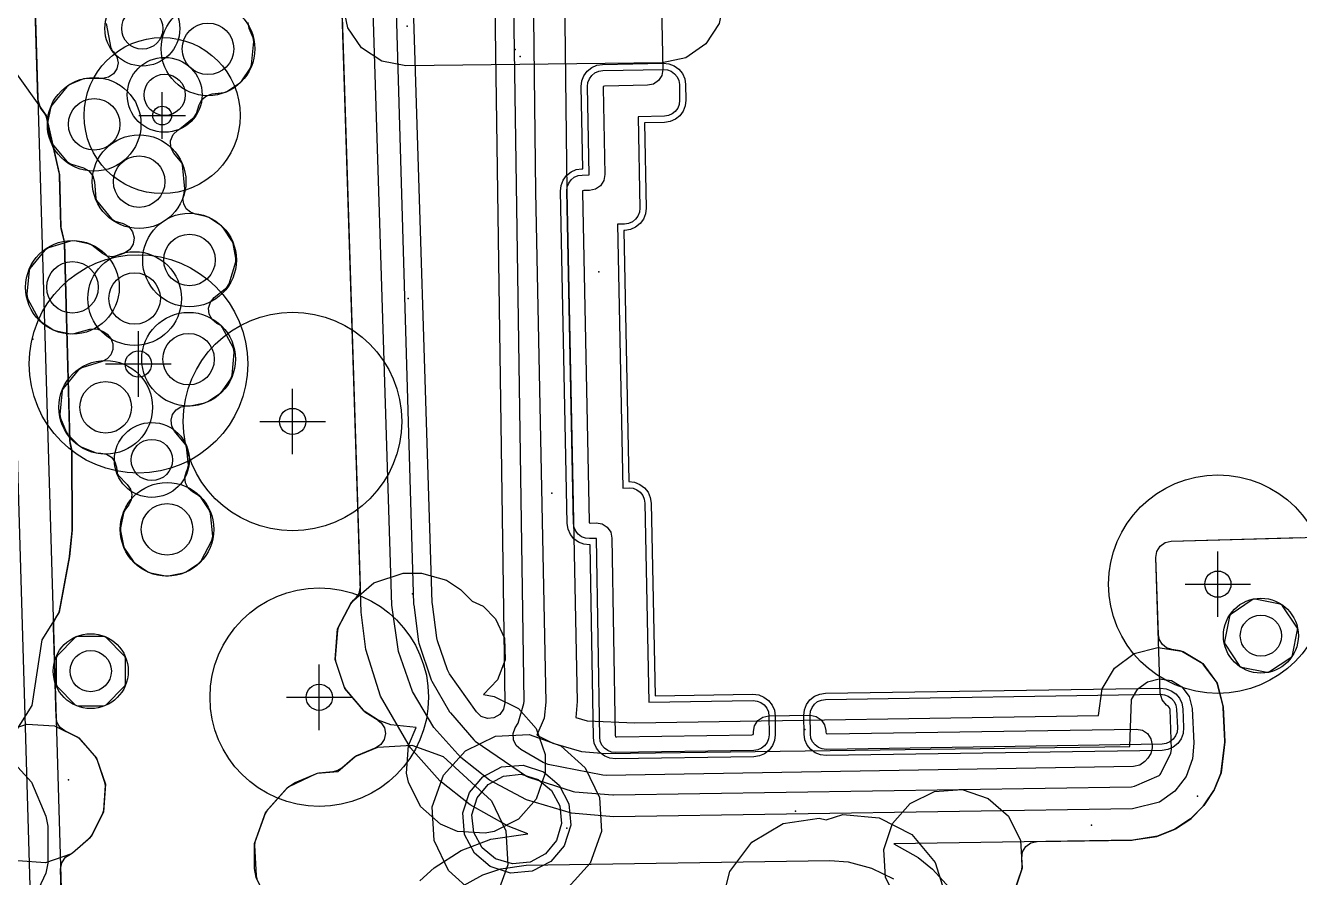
# Model space of a CAD drawing. Header units: metres. Extents: x 17722 to 17999, y 13535 to 15917.
# Drawn here: x 17826.69 to 17867.5, y 14343.32 to 14370.62 of the extents above; entities that cross this region are included whole.
import ezdxf

# ---------------------------------------------------------------- set-up
doc = ezdxf.new("R2010")
doc.units = ezdxf.units.M
for name, color, linetype in [('AI_GREENING_ALLOWED_ZONE', 4, 'Continuous'), ('AI_GREENING_EXCLUSIONS', 1, 'Continuous'), ('AI_GREENING_LAWN', 82, 'Continuous'), ('AI_GREENING_REJECTED', 6, 'Continuous'), ('AI_GREENING_SHRUBS', 92, 'Continuous'), ('AI_GREENING_TREES', 3, 'Continuous')]:
    doc.layers.add(name, color=color, linetype=linetype)

# ---------------------------------------------------------------- blocks, each defined once
blk = doc.blocks.new('AI_TREE')
for p, q in [((0, -0.3), (0, 0.3)), ((-0.3, 0), (0.3, 0))]:
    blk.add_line(p, q)
for radius in [1, 0.12]:
    blk.add_circle((0, 0), radius)
blk = doc.blocks.new('AI_SHRUB')
for radius in [1, 0.55]:
    blk.add_circle((0, 0), radius)

msp = doc.modelspace()

# ---------------------------------------------------------------- linework, layer by layer
at = {"layer": 'AI_GREENING_ALLOWED_ZONE'}
for points in [[(17836.212, 14390.516), (17837.41, 14352.639), (17837.368, 14352.421), (17837.236, 14352.243), (17837.163, 14352.18), (17837.104, 14352.105), (17836.707, 14351.333), (17836.681, 14351.24), (17836.61, 14350.356), (17836.622, 14350.259), (17836.896, 14349.422), (17836.943, 14349.338), (17837.507, 14348.68), (17837.562, 14348.633), (17837.984, 14348.36), (17837.98, 14348.353), (17838.078, 14348.284), (17838.182, 14348.122), (17838.217, 14347.933), (17838.178, 14347.744), (17838.07, 14347.584), (17837.91, 14347.477), (17837.287, 14347.217), (17837.221, 14347.176), (17836.818, 14346.829), (17836.687, 14346.748), (17836.537, 14346.71), (17836.087, 14346.67), (17836.002, 14346.646), (17835.126, 14346.224), (17835.049, 14346.166), (17834.413, 14345.46), (17834.364, 14345.378), (17834.036, 14344.457), (17834.022, 14344.36), (17834.076, 14343.376), (17834.1, 14343.282)], [(17827.862, 14341.838), (17827.81, 14343.593), (17827.848, 14343.8), (17827.968, 14343.973), (17828.076, 14344.038), (17828.072, 14344.045), (17828.197, 14344.118), (17828.767, 14344.619), (17828.826, 14344.695), (17829.169, 14345.387), (17829.195, 14345.481), (17829.247, 14346.267), (17829.234, 14346.364), (17828.981, 14347.104), (17828.932, 14347.187), (17828.431, 14347.757), (17828.355, 14347.816), (17827.944, 14348.02), (17827.8, 14348.127), (17827.704, 14348.278), (17827.667, 14348.453), (17827.581, 14351.363), (17827.598, 14351.509), (17827.657, 14351.644), (17827.744, 14351.781), (17827.778, 14351.868), (17828.099, 14353.601), (17828.102, 14353.623), (17828.18, 14354.434), (17828.181, 14354.459), (17828.172, 14356.977), (17828.165, 14357.033), (17828.117, 14357.237), (17828.104, 14357.338), (17827.938, 14363.629), (17827.932, 14363.677), (17827.835, 14364.105), (17827.823, 14364.203), (17827.78, 14365.806), (17827.774, 14365.854), (17827.36, 14367.685), (17827.32, 14367.773), (17827.173, 14367.981), (17827.082, 14368.255), (17826.563, 14385.822)], [(17858.348, 14342.839), (17858.601, 14343.579), (17858.614, 14343.676), (17858.596, 14343.945), (17858.623, 14344.144), (17858.727, 14344.317), (17858.891, 14344.435), (17859.087, 14344.478), (17862.14, 14344.525), (17862.174, 14344.528), (17862.921, 14344.643), (17862.976, 14344.659), (17863.48, 14344.862), (17863.525, 14344.885), (17863.983, 14345.188), (17864.022, 14345.219), (17864.413, 14345.61), (17864.445, 14345.649), (17864.749, 14346.108), (17864.773, 14346.152), (17864.975, 14346.652), (17864.991, 14346.716), (17865.105, 14347.654), (17865.106, 14347.696), (17865.053, 14348.768), (17865.046, 14348.817), (17864.873, 14349.502), (17864.832, 14349.589), (17864.425, 14350.137), (17864.353, 14350.201), (17863.768, 14350.551), (17863.677, 14350.584), (17863.402, 14350.625), (17863.237, 14350.679), (17863.102, 14350.786), (17863.01, 14350.933), (17862.975, 14351.103), (17862.894, 14353.578), (17862.926, 14353.771), (17863.029, 14353.937), (17863.189, 14354.051), (17863.379, 14354.094), (17867.533, 14354.211)]]:
    msp.add_lwpolyline(points, dxfattribs=at)
at = {"layer": 'AI_GREENING_EXCLUSIONS'}
for points in [[(17842.711, 14392.279), (17843.025, 14365.292), (17843.355, 14348.946), (17843.296, 14348.434), (17843.07, 14347.884), (17843.576, 14347.626), (17844.493, 14347.359), (17845.267, 14347.294), (17862.061, 14347.524), (17862.112, 14349.029), (17862.312, 14349.364), (17862.626, 14349.597), (17863.004, 14349.692), (17863.39, 14349.635), (17863.725, 14349.435), (17863.958, 14349.121), (17864.053, 14348.743), (17864.109, 14347.625), (17864.068, 14347.125), (17863.863, 14346.565), (17863.498, 14346.088), (17863.01, 14345.741), (17862.142, 14345.525), (17845.523, 14345.27), (17844.177, 14345.381), (17842.73, 14345.808), (17841.55, 14346.438), (17840.627, 14347.164), (17839.772, 14348.135), (17839.087, 14349.285), (17838.63, 14350.566), (17838.42, 14352.05), (17837.052, 14395.577)], [(17825.302, 14394.64), (17827.383, 14324.174)], [(17826.302, 14394.679), (17828.383, 14324.175)], [(17839.323, 14343.222), (17839.782, 14343.637), (17840.642, 14344.188), (17841.594, 14344.552), (17842.775, 14344.72), (17842.146, 14344.97), (17840.931, 14345.653), (17839.956, 14346.423), (17839.016, 14347.48), (17838.061, 14349.138), (17837.593, 14350.628), (17837.436, 14351.82), (17836.094, 14394.235)], [(17843.704, 14392.393), (17844.025, 14365.308), (17844.355, 14348.967), (17844.312, 14348.453), (17844.677, 14348.347), (17846.209, 14348.281), (17861.061, 14348.509), (17861.17, 14349.365), (17861.571, 14350.035), (17862.197, 14350.5), (17862.954, 14350.69), (17863.726, 14350.577), (17864.396, 14350.176), (17864.861, 14349.55), (17865.051, 14348.793), (17865.107, 14347.675), (17864.987, 14346.683), (17864.763, 14346.129), (17864.431, 14345.628), (17864.004, 14345.202), (17863.504, 14344.871), (17862.95, 14344.648), (17862.157, 14344.525), (17854.497, 14344.408), (17855.279, 14343.962), (17855.741, 14343.595), (17856.406, 14342.869)], [(17826.222, 14369.326), (17827.349, 14367.733), (17827.78, 14365.83), (17827.824, 14364.153), (17827.937, 14363.654), (17828.106, 14357.287), (17828.172, 14357.005), (17828.181, 14354.447), (17828.101, 14353.612), (17827.769, 14351.822), (17827.214, 14350.941), (17826.889, 14348.838), (17825.848, 14347.187)], [(17820.384, 14342.379), (17819.93, 14343.462), (17819.865, 14343.785), (17819.865, 14344.972), (17819.93, 14345.295), (17820.561, 14346.641), (17821.635, 14347.629), (17822.718, 14348.083), (17823.041, 14348.148), (17824.228, 14348.148), (17824.55, 14348.083), (17824.55, 14348.083), (17825.897, 14347.452), (17826.885, 14346.378), (17827.338, 14345.295), (17827.403, 14344.972), (17827.403, 14343.785), (17827.338, 14343.462), (17826.708, 14342.116)], [(17834.541, 14342.366), (17834.078, 14343.326), (17834.02, 14343.618), (17834.02, 14344.41), (17834.381, 14345.424), (17834.381, 14345.424), (17835.082, 14346.203), (17835.32, 14346.363), (17836.042, 14346.666), (17836.696, 14346.724), (17837.251, 14347.201), (17837.973, 14347.504), (17839.057, 14347.562), (17840.071, 14347.201), (17841.614, 14345.781), (17842.077, 14344.82), (17842.136, 14343.736), (17841.775, 14342.722)], [(17848.965, 14342.377), (17849.25, 14343.513), (17849.948, 14344.452), (17850.953, 14345.053), (17852.111, 14345.224), (17852.329, 14345.17), (17852.867, 14345.34), (17854.034, 14345.24), (17855.073, 14344.701), (17855.826, 14343.805), (17856.18, 14342.689)], [(17840.618, 14343.015), (17841.332, 14343.409), (17841.913, 14343.604), (17842.728, 14343.722), (17852.446, 14343.871), (17853.035, 14343.822), (17853.79, 14343.625), (17854.492, 14343.286)]]:
    msp.add_lwpolyline(points, dxfattribs=at)
for points in [[(17838.872, 14369.328), (17838.105, 14369.471), (17837.451, 14369.897), (17837.01, 14370.541), (17836.849, 14371.305), (17836.992, 14372.072), (17837.418, 14372.725), (17838.062, 14373.167), (17838.825, 14373.328), (17847.029, 14373.424), (17847.796, 14373.28), (17848.45, 14372.854), (17848.891, 14372.211), (17849.052, 14371.447), (17848.909, 14370.68), (17848.483, 14370.026), (17847.84, 14369.585), (17847.076, 14369.424), (17838.872, 14369.328)], [(17850.195, 14347.219), (17850.015, 14347.193), (17845.591, 14347.125), (17845.409, 14347.146), (17845.24, 14347.214), (17845.093, 14347.322), (17844.979, 14347.465), (17844.907, 14347.633), (17844.88, 14347.813), (17844.776, 14353.979), (17844.754, 14353.979), (17844.572, 14353.999), (17844.402, 14354.066), (17844.255, 14354.174), (17844.14, 14354.317), (17844.067, 14354.484), (17844.04, 14354.665), (17843.824, 14365.313), (17843.845, 14365.494), (17843.911, 14365.665), (17844.019, 14365.812), (17844.162, 14365.926), (17844.329, 14365.999), (17844.51, 14366.027), (17844.541, 14366.027), (17844.488, 14368.658), (17844.508, 14368.839), (17844.574, 14369.009), (17844.683, 14369.157), (17844.825, 14369.271), (17844.993, 14369.344), (17845.173, 14369.372), (17847.117, 14369.411), (17847.298, 14369.391), (17847.468, 14369.324), (17847.615, 14369.216), (17847.73, 14369.074), (17847.803, 14368.906), (17847.831, 14368.726), (17847.841, 14368.225), (17847.821, 14368.043), (17847.755, 14367.872), (17847.647, 14367.725), (17847.504, 14367.611), (17847.336, 14367.537), (17847.156, 14367.51), (17846.512, 14367.497), (17846.567, 14364.768), (17846.547, 14364.586), (17846.48, 14364.416), (17846.372, 14364.269), (17846.229, 14364.155), (17846.062, 14364.082), (17845.881, 14364.054), (17845.85, 14364.053), (17846.013, 14356.005), (17846.015, 14356.005), (17846.196, 14355.985), (17846.367, 14355.918), (17846.514, 14355.81), (17846.628, 14355.667), (17846.701, 14355.5), (17846.729, 14355.319), (17846.854, 14349.145), (17849.989, 14349.193), (17850.172, 14349.172), (17850.342, 14349.104), (17850.489, 14348.994), (17850.603, 14348.849), (17850.675, 14348.68), (17850.7, 14348.498), (17850.704, 14347.898), (17850.682, 14347.718), (17850.614, 14347.549), (17850.505, 14347.404), (17850.362, 14347.291), (17850.195, 14347.219)], [(17850.14, 14347.412), (17850.012, 14347.393), (17845.588, 14347.325), (17845.458, 14347.34), (17845.337, 14347.388), (17845.232, 14347.466), (17845.151, 14347.568), (17845.099, 14347.688), (17845.08, 14347.817), (17844.973, 14354.184), (17844.75, 14354.179), (17844.62, 14354.193), (17844.498, 14354.241), (17844.393, 14354.318), (17844.312, 14354.42), (17844.259, 14354.54), (17844.24, 14354.669), (17844.024, 14365.317), (17844.039, 14365.447), (17844.086, 14365.568), (17844.164, 14365.673), (17844.266, 14365.755), (17844.385, 14365.807), (17844.514, 14365.827), (17844.745, 14365.831), (17844.688, 14368.662), (17844.702, 14368.791), (17844.75, 14368.913), (17844.827, 14369.018), (17844.929, 14369.1), (17845.048, 14369.152), (17845.177, 14369.172), (17847.121, 14369.211), (17847.25, 14369.196), (17847.372, 14369.149), (17847.477, 14369.072), (17847.559, 14368.97), (17847.611, 14368.85), (17847.631, 14368.722), (17847.641, 14368.22), (17847.627, 14368.091), (17847.58, 14367.969), (17847.502, 14367.864), (17847.4, 14367.782), (17847.281, 14367.73), (17847.152, 14367.71), (17846.308, 14367.693), (17846.367, 14364.764), (17846.352, 14364.634), (17846.305, 14364.513), (17846.227, 14364.408), (17846.126, 14364.326), (17846.006, 14364.274), (17845.877, 14364.254), (17845.646, 14364.249), (17845.817, 14355.801), (17846.019, 14355.805), (17846.148, 14355.791), (17846.27, 14355.743), (17846.375, 14355.666), (17846.457, 14355.564), (17846.509, 14355.444), (17846.529, 14355.315), (17846.658, 14348.942), (17849.992, 14348.993), (17850.123, 14348.978), (17850.245, 14348.929), (17850.35, 14348.851), (17850.431, 14348.747), (17850.482, 14348.627), (17850.5, 14348.497), (17850.504, 14347.897), (17850.488, 14347.768), (17850.44, 14347.647), (17850.362, 14347.543), (17850.26, 14347.463), (17850.14, 14347.412)], [(17837.531, 14348.652), (17836.912, 14349.375), (17836.606, 14350.306), (17836.685, 14351.289), (17837.126, 14352.149), (17837.849, 14352.768), (17838.78, 14353.073), (17839.374, 14353.073), (17840.169, 14352.846), (17840.622, 14352.554), (17840.999, 14352.177), (17841.342, 14352.013), (17841.747, 14351.608), (17842.027, 14350.987), (17842.047, 14350.296), (17841.801, 14349.657), (17841.354, 14349.184), (17841.704, 14349.125), (17842.484, 14348.738), (17843.05, 14348.094), (17843.335, 14347.261), (17843.335, 14346.667), (17843.05, 14345.834), (17842.484, 14345.19), (17841.704, 14344.803), (17841.412, 14344.744), (17840.526, 14344.803), (17839.985, 14345.029), (17839.341, 14345.595), (17838.954, 14346.375), (17838.895, 14346.667), (17838.954, 14347.553), (17839.206, 14348.133), (17838.391, 14348.211), (17837.984, 14348.36), (17837.531, 14348.652)], [(17863.45, 14347.497), (17863.279, 14347.421), (17863.095, 14347.393), (17852.337, 14347.229), (17852.156, 14347.25), (17851.986, 14347.317), (17851.839, 14347.426), (17851.726, 14347.569), (17851.653, 14347.737), (17851.627, 14347.918), (17851.618, 14348.518), (17851.639, 14348.699), (17851.706, 14348.869), (17851.815, 14349.016), (17851.958, 14349.129), (17852.126, 14349.202), (17852.307, 14349.228), (17863.043, 14349.393), (17863.221, 14349.373), (17863.388, 14349.308), (17863.533, 14349.204), (17863.646, 14349.066), (17863.721, 14348.904), (17863.753, 14348.728), (17863.783, 14348.128), (17863.768, 14347.942), (17863.703, 14347.767), (17863.595, 14347.615), (17863.45, 14347.497)], [(17863.346, 14347.667), (17863.224, 14347.613), (17863.092, 14347.593), (17852.334, 14347.429), (17852.205, 14347.444), (17852.083, 14347.492), (17851.979, 14347.57), (17851.898, 14347.672), (17851.846, 14347.792), (17851.827, 14347.921), (17851.818, 14348.521), (17851.833, 14348.651), (17851.881, 14348.772), (17851.959, 14348.877), (17852.061, 14348.958), (17852.181, 14349.009), (17852.31, 14349.029), (17863.046, 14349.193), (17863.173, 14349.179), (17863.292, 14349.133), (17863.396, 14349.058), (17863.477, 14348.96), (17863.531, 14348.844), (17863.553, 14348.718), (17863.583, 14348.118), (17863.572, 14347.985), (17863.526, 14347.86), (17863.449, 14347.752), (17863.346, 14347.667)], [(17828.399, 14347.794), (17828.965, 14347.15), (17829.25, 14346.317), (17829.191, 14345.431), (17828.804, 14344.651), (17828.16, 14344.085), (17827.327, 14343.8), (17826.441, 14343.859), (17825.661, 14344.246), (17825.095, 14344.89), (17824.81, 14345.723), (17824.869, 14346.609), (17825.256, 14347.389), (17825.9, 14347.955), (17826.733, 14348.24), (17827.619, 14348.181), (17828.399, 14347.794)], [(17842.821, 14347.905), (17843.835, 14347.544), (17844.614, 14346.843), (17845.077, 14345.883), (17845.135, 14344.799), (17844.774, 14343.785), (17844.073, 14343.006), (17843.113, 14342.543), (17842.029, 14342.485), (17841.015, 14342.846), (17840.236, 14343.547), (17839.773, 14344.507), (17839.715, 14345.591), (17840.076, 14346.605), (17840.777, 14347.384), (17841.737, 14347.847), (17842.821, 14347.905)], [(17842.623, 14346.925), (17843.276, 14346.715), (17843.784, 14346.284), (17844.096, 14345.685), (17844.155, 14344.997), (17843.945, 14344.344), (17843.514, 14343.836), (17842.915, 14343.524), (17842.227, 14343.465), (17841.574, 14343.675), (17841.066, 14344.106), (17840.754, 14344.705), (17840.695, 14345.393), (17840.905, 14346.046), (17841.336, 14346.554), (17841.935, 14346.866), (17842.623, 14346.925)], [(17843.108, 14346.466), (17843.536, 14346.117), (17843.802, 14345.625), (17843.861, 14345.056), (17843.696, 14344.512), (17843.347, 14344.084), (17842.855, 14343.818), (17842.286, 14343.759), (17841.742, 14343.924), (17841.314, 14344.273), (17841.048, 14344.765), (17840.989, 14345.334), (17841.154, 14345.878), (17841.503, 14346.306), (17841.995, 14346.572), (17842.564, 14346.631), (17843.108, 14346.466)], [(17858.171, 14345.292), (17858.558, 14344.512), (17858.617, 14343.626), (17858.332, 14342.793), (17857.766, 14342.149), (17856.986, 14341.762), (17856.1, 14341.703), (17855.267, 14341.988), (17854.623, 14342.554), (17854.236, 14343.334), (17854.177, 14344.22), (17854.462, 14345.053), (17855.028, 14345.697), (17855.808, 14346.084), (17856.694, 14346.143), (17857.527, 14345.858), (17858.171, 14345.292)]]:
    msp.add_lwpolyline(points, close=True, dxfattribs=at)
at = {"layer": 'AI_GREENING_LAWN'}
for points in [[(17837.809, 14396.619), (17839.119, 14352.084), (17839.121, 14352.059), (17839.275, 14350.875), (17839.287, 14350.827), (17839.686, 14349.658), (17839.706, 14349.614), (17840.271, 14348.637), (17840.298, 14348.598), (17841.046, 14347.736), (17841.094, 14347.694), (17842.736, 14346.575), (17842.8, 14346.544), (17844.229, 14346.085), (17844.284, 14346.074), (17845.5, 14345.971), (17845.525, 14345.971), (17862.11, 14346.226), (17862.207, 14346.247), (17862.998, 14346.597), (17863.033, 14346.621), (17863.057, 14346.655), (17863.372, 14347.303), (17863.397, 14347.42), (17863.347, 14348.711), (17863.334, 14348.76), (17863.3, 14348.8), (17863.235, 14348.849), (17863.092, 14349.018), (17863.036, 14349.232), (17862.894, 14353.578), (17862.926, 14353.771), (17863.029, 14353.937), (17863.189, 14354.051), (17863.379, 14354.094), (17869.232, 14354.258)], [(17841.419, 14392.073), (17842.039, 14348.925), (17841.998, 14348.719), (17841.876, 14348.548), (17841.694, 14348.442), (17841.485, 14348.421), (17841.285, 14348.487), (17841.131, 14348.63), (17840.269, 14349.851), (17840.205, 14349.977), (17839.886, 14350.911), (17839.886, 14350.911), (17839.863, 14351.007), (17839.722, 14352.081), (17839.718, 14352.13), (17838.456, 14392.293)], [(17846.631, 14391.292), (17847.099, 14369.211), (17847.065, 14369.019), (17846.96, 14368.854), (17846.8, 14368.742), (17846.61, 14368.7), (17845.237, 14368.673), (17845.196, 14368.664), (17845.189, 14368.622), (17845.245, 14365.842), (17845.211, 14365.649), (17845.105, 14365.485), (17844.945, 14365.373), (17844.755, 14365.332), (17844.574, 14365.328), (17844.533, 14365.319), (17844.525, 14365.278), (17844.738, 14354.728), (17844.747, 14354.687), (17844.789, 14354.68), (17844.963, 14354.683), (17845.155, 14354.649), (17845.32, 14354.544), (17845.432, 14354.383), (17845.473, 14354.192), (17845.579, 14347.874), (17845.588, 14347.833), (17845.629, 14347.826), (17849.955, 14347.892), (17849.996, 14347.901), (17850.004, 14347.942), (17850.004, 14347.997), (17850.04, 14348.188), (17850.146, 14348.35), (17850.306, 14348.46), (17850.496, 14348.501), (17851.818, 14348.521), (17852.009, 14348.486), (17852.173, 14348.38), (17852.284, 14348.219), (17852.325, 14348.029), (17852.326, 14347.978), (17852.335, 14347.937), (17852.376, 14347.929), (17862.265, 14348.081), (17862.462, 14348.044), (17862.628, 14347.933), (17862.737, 14347.767), (17862.773, 14347.57), (17862.771, 14347.476), (17862.734, 14347.298), (17862.636, 14347.145), (17862.539, 14347.041), (17862.377, 14346.925), (17862.182, 14346.882), (17845.286, 14346.595), (17845.181, 14346.605), (17843.427, 14346.948), (17843.271, 14347.006), (17842.549, 14347.426), (17842.4, 14347.558), (17842.315, 14347.737), (17842.306, 14347.936), (17842.375, 14348.122), (17842.466, 14348.268), (17842.645, 14348.897), (17842.655, 14348.969), (17842.018, 14392.131)], [(17829.267, 14370.679), (17829.424, 14369.887), (17829.437, 14369.853), (17829.458, 14369.825), (17829.507, 14369.776), (17829.615, 14369.614), (17829.653, 14369.422), (17829.615, 14369.231), (17829.507, 14369.069), (17829.344, 14368.96), (17829.153, 14368.922), (17828.643, 14368.922), (17828.549, 14368.903), (17828.11, 14368.722), (17828.014, 14368.651), (17827.54, 14368.073), (17827.489, 14367.965), (17827.396, 14367.499), (17827.396, 14367.403), (17827.489, 14366.938), (17827.54, 14366.829), (17828.007, 14366.261), (17828.124, 14366.182), (17828.545, 14366.053), (17828.719, 14365.958), (17828.843, 14365.804), (17828.897, 14365.614), (17828.939, 14365.079), (17828.947, 14365.043), (17828.966, 14365.011), (17829.447, 14364.425), (17829.565, 14364.346), (17829.814, 14364.271), (17829.993, 14364.173), (17830.118, 14364.012), (17830.168, 14363.815), (17830.136, 14363.614), (17830.026, 14363.442), (17829.857, 14363.329), (17829.648, 14363.244), (17829.478, 14363.207), (17829.306, 14363.232), (17829.152, 14363.313), (17828.812, 14363.58), (17828.708, 14363.627), (17828.252, 14363.718), (17828.132, 14363.712), (17827.429, 14363.499), (17827.311, 14363.42), (17826.829, 14362.833), (17826.811, 14362.802), (17826.802, 14362.767), (17826.727, 14362.011), (17826.755, 14361.872), (17827.102, 14361.224), (17827.182, 14361.135), (17827.576, 14360.872), (17827.666, 14360.835), (17828.132, 14360.742), (17828.25, 14360.747), (17828.746, 14360.893), (17828.981, 14360.905), (17828.981, 14360.905), (17829.196, 14360.807), (17829.302, 14360.724), (17829.422, 14360.589), (17829.486, 14360.42), (17829.485, 14360.239), (17829.42, 14360.07), (17829.3, 14359.935), (17829.139, 14359.852), (17828.493, 14359.656), (17828.374, 14359.577), (17827.892, 14358.99), (17827.874, 14358.959), (17827.865, 14358.925), (17827.79, 14358.156), (17827.807, 14358.038), (17827.989, 14357.599), (17828.043, 14357.519), (17828.387, 14357.175), (17828.467, 14357.121), (17828.916, 14356.935), (17829.012, 14356.916), (17829.103, 14356.917), (17829.283, 14356.884), (17829.439, 14356.789), (17829.551, 14356.643), (17829.602, 14356.468), (17829.621, 14356.283), (17829.632, 14356.244), (17829.655, 14356.211), (17829.949, 14355.911), (17830.047, 14355.766), (17830.09, 14355.596), (17830.071, 14355.422), (17829.994, 14355.265), (17829.869, 14355.095), (17829.826, 14354.997), (17829.732, 14354.525), (17829.732, 14354.429), (17829.827, 14353.951), (17829.864, 14353.862), (17830.134, 14353.457), (17830.202, 14353.389), (17830.607, 14353.119), (17830.696, 14353.082), (17831.174, 14352.987), (17831.27, 14352.987), (17831.748, 14353.082), (17831.837, 14353.119), (17832.231, 14353.382), (17832.312, 14353.471), (17832.658, 14354.119), (17832.686, 14354.258), (17832.614, 14354.99), (17832.574, 14355.102), (17832.315, 14355.49), (17832.233, 14355.566), (17832.042, 14355.676), (17831.899, 14355.799), (17831.813, 14355.966), (17831.794, 14356.153), (17831.845, 14356.334), (17831.879, 14356.403), (17831.904, 14356.537), (17831.847, 14357.123), (17831.838, 14357.157), (17831.82, 14357.188), (17831.464, 14357.621), (17831.375, 14357.785), (17831.352, 14357.971), (17831.399, 14358.152), (17831.509, 14358.303), (17831.667, 14358.403), (17831.851, 14358.438), (17831.96, 14358.438), (17832.437, 14358.533), (17832.526, 14358.57), (17832.931, 14358.84), (17832.999, 14358.909), (17833.263, 14359.303), (17833.303, 14359.416), (17833.375, 14360.147), (17833.347, 14360.286), (17832.989, 14360.957), (17832.968, 14360.985), (17832.939, 14361.006), (17832.816, 14361.072), (17832.666, 14361.196), (17832.574, 14361.368), (17832.554, 14361.562), (17832.611, 14361.749), (17832.735, 14361.9), (17833.132, 14362.226), (17833.211, 14362.344), (17833.425, 14363.047), (17833.43, 14363.167), (17833.338, 14363.632), (17833.301, 14363.721), (17833.03, 14364.126), (17832.962, 14364.194), (17832.557, 14364.465), (17832.468, 14364.502), (17832.133, 14364.568), (17831.97, 14364.632), (17831.838, 14364.749), (17831.755, 14364.904), (17831.731, 14365.078), (17831.769, 14365.25), (17831.775, 14365.265), (17831.793, 14365.383), (17831.717, 14366.152), (17831.708, 14366.187), (17831.69, 14366.217), (17831.439, 14366.523), (17831.342, 14366.713), (17831.333, 14366.926), (17831.413, 14367.123), (17831.568, 14367.269), (17831.635, 14367.309), (17832.088, 14367.681), (17832.167, 14367.799), (17832.252, 14368.077), (17832.341, 14368.245), (17832.487, 14368.368), (17832.668, 14368.427), (17833.049, 14368.475), (17833.155, 14368.515), (17833.553, 14368.78), (17833.621, 14368.849), (17833.884, 14369.243), (17833.925, 14369.356), (17833.998, 14370.1), (17833.98, 14370.218), (17833.856, 14370.518), (17833.818, 14370.71)]]:
    msp.add_lwpolyline(points, dxfattribs=at)
for points in [[(17867.216, 14350.377), (17867.249, 14350.409), (17867.267, 14350.452), (17867.427, 14351.257), (17867.427, 14351.303), (17867.409, 14351.346), (17866.953, 14352.028), (17866.92, 14352.06), (17866.878, 14352.078), (17866.073, 14352.238), (17866.027, 14352.238), (17865.984, 14352.22), (17865.302, 14351.765), (17865.27, 14351.732), (17865.252, 14351.689), (17865.092, 14350.885), (17865.092, 14350.838), (17865.11, 14350.796), (17865.565, 14350.114), (17865.598, 14350.081), (17865.641, 14350.063), (17866.445, 14349.903), (17866.491, 14349.903), (17866.534, 14349.921), (17867.216, 14350.377)], [(17829.851, 14349.441), (17829.877, 14349.479), (17829.886, 14349.525), (17829.886, 14350.345), (17829.877, 14350.39), (17829.851, 14350.429), (17829.271, 14351.009), (17829.233, 14351.034), (17829.187, 14351.043), (17828.367, 14351.043), (17828.322, 14351.034), (17828.283, 14351.009), (17827.703, 14350.429), (17827.678, 14350.39), (17827.669, 14350.345), (17827.669, 14349.525), (17827.678, 14349.479), (17827.703, 14349.441), (17828.283, 14348.861), (17828.322, 14348.835), (17828.367, 14348.826), (17829.187, 14348.826), (17829.233, 14348.835), (17829.271, 14348.861), (17829.851, 14349.441)]]:
    msp.add_lwpolyline(points, close=True, dxfattribs=at)
at = {"layer": 'AI_GREENING_REJECTED'}
for p in [(17838.91, 14370.6), (17842.37, 14369.85), (17842.53, 14369.62), (17845.05, 14362.73), (17838.94, 14361.87), (17826.92, 14360.57), (17843.55, 14355.64), (17839.08, 14352.41), (17851.65, 14348.07), (17828.06, 14346.45), (17864.23, 14345.93), (17851.35, 14345.45), (17844.03, 14344.9), (17860.83, 14345)]:
    msp.add_point(p, dxfattribs=at)

# ---------------------------------------------------------------- block references
at = {"layer": 'AI_GREENING_SHRUBS'}
for p, xscale, yscale in [((17830.429, 14370.517), 1.2, 1.2), ((17832.533, 14369.868), 1.5, 1.5), ((17831.147, 14368.395), 1.2, 1.2), ((17828.887, 14367.451), 1.5, 1.5), ((17830.327, 14365.615), 1.5, 1.5), ((17831.942, 14363.106), 1.5, 1.5), ((17828.191, 14362.23), 1.5, 1.5), ((17830.182, 14361.871), 1.5, 1.5), ((17831.911, 14359.928), 1.5, 1.5), ((17829.255, 14358.387), 1.5, 1.5), ((17830.734, 14356.7), 1.2, 1.2), ((17831.222, 14354.477), 1.5, 1.5), ((17866.259, 14351.071), 1.2, 1.2), ((17828.777, 14349.935), 1.2, 1.2)]:
    msp.add_blockref('AI_SHRUB', p, dxfattribs=dict(at, xscale=xscale, yscale=yscale))
at = {"layer": 'AI_GREENING_TREES'}
for p, xscale, yscale in [((17831.065, 14367.731), 2.5, 2.5), ((17830.304, 14359.775), 3.5, 3.5), ((17835.243, 14357.933), 3.5, 3.5), ((17864.88, 14352.721), 3.5, 3.5), ((17836.098, 14349.099), 3.5, 3.5)]:
    msp.add_blockref('AI_TREE', p, dxfattribs=dict(at, xscale=xscale, yscale=yscale))

doc.saveas('drawing.dxf')
